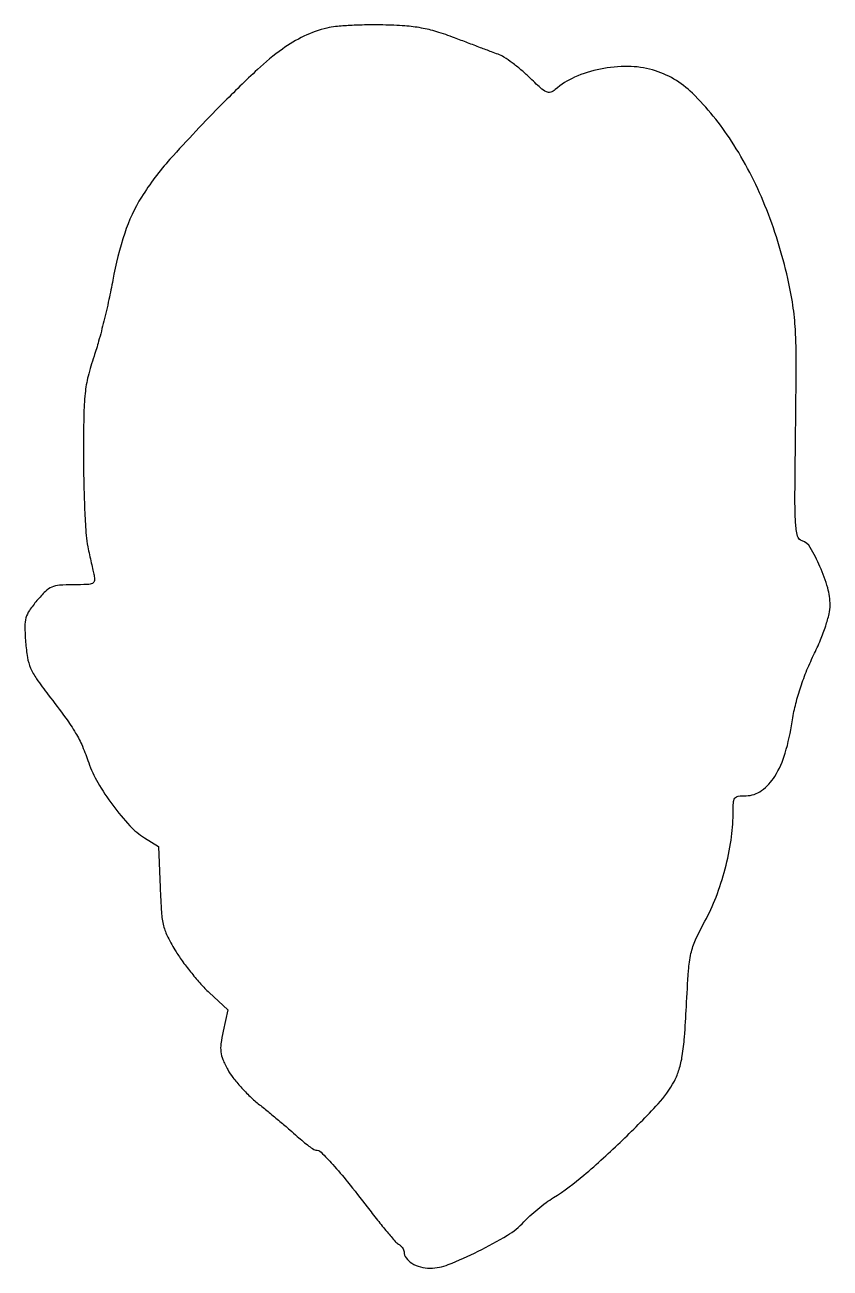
# Model space of a CAD drawing. Extents: x 0 to 191, y 0 to 295.
import ezdxf

# ---------------------------------------------------------------- set-up
doc = ezdxf.new("R2010")
doc.units = 0

msp = doc.modelspace()

# ---------------------------------------------------------------- linework, layer by layer
msp.add_lwpolyline([(71.734467, 293.955734, 0.049991), (66.286755, 292.014784, 0.045969), (61.166541, 288.986932, 0.031671), (55.259726, 284.119467, 0.009792), (47, 276.075987, 0.011268), (34.506971, 262.840352, 0.044461), (27.776219, 253.896685, 0.060197), (23.788843, 245.339037, 0.033903), (20.972354, 234.216167, -0.008881), (20.041475, 229.575965, -0.006617), (18.856122, 224.490048, -0.006692), (17.610544, 219.723385, -0.015068), (16.509938, 216.15421, 0.021277), (15.117404, 211.430914, 0.035254), (14.399735, 207.340254, 0.022204), (14.088416, 202.051321, 0.003966), (14.024446, 192.15421, 0.00534), (14.105918, 185.448021, 0.006198), (14.330656, 179.070299, 0.005566), (14.647566, 173.682406, 0.036346), (15.032536, 171, 0.000355), (15.446604, 169.112136, 0.000321), (15.877329, 167.160938, 0.000321), (16.265275, 165.414201, 0.001028), (16.527142, 164.25, -0.076417), (16.617574, 162.974285, -0.271726), (16.164837, 162.329827, -0.099809), (14.964525, 162.050312, -0.007458), (11.591856, 162, 0.018009), (8.313098, 161.88187, 0.085006), (6.492303, 161.433144, 0.09219), (4.996901, 160.420816, 0.023194), (2.992901, 158.25, 0.023937), (1.186002, 155.879142, 0.084241), (0.380281, 154.146452, 0.07135), (0.123393, 152.097484, 0.01409), (0.293763, 148.38929, 0.023429), (0.734089, 144.766142, 0.059776), (1.482335, 142.232828, 0.05002), (2.888798, 139.697995, 0.012642), (5.676301, 135.88929, -0.006108), (9.808758, 130.395, -0.023809), (12.156438, 126.850783, -0.032666), (13.767981, 123.694846, -0.020414), (15.253689, 119.81832, 0.051918), (17.399977, 115.124975, 0.026742), (20.977475, 109.73686, 0.026536), (25.003081, 104.885651, 0.067981), (28.51685, 101.989586), (31.814092, 99.951779), (32.178737, 90.225889, 0.00842), (32.497504, 84.362793, 0.043046), (33.007745, 81.143618, 0.056683), (34.001815, 78.474148, 0.021439), (35.956951, 75, 0.01956), (37.584561, 72.593034, 0.012215), (39.666603, 69.899936, 0.012255), (41.851803, 67.342453, 0.021722), (43.792033, 65.361485), (48.213547, 61.222971), (47.128762, 56.164792, 0.018052), (46.603853, 53.198797, 0.064288), (46.583327, 51.273931, 0.069621), (47.052347, 49.487526, 0.023636), (48.206217, 47.055732, 0.043021), (49.410298, 45.202939, 0.018516), (51.308905, 42.945647, 0.01816), (53.520116, 40.677323, 0.022877), (55.732224, 38.752425, -0.003974), (58.047553, 36.88666, -0.002968), (60.571333, 34.794462, -0.003), (62.925816, 32.794714, -0.006833), (64.673688, 31.25, 0.010768), (66.104867, 30.005094, 0.014859), (67.445376, 28.954688, 0.011416), (68.592026, 28.149671, 0.148394), (69.085223, 28, -0.198259), (70.346806, 27.479293, -0.013387), (73.087038, 24.602794, -0.014768), (76.631963, 20.435185, -0.005817), (81.273276, 14.5, 0.005114), (83.708089, 11.377386, 0.006964), (85.971316, 8.615091, 0.004792), (87.916333, 6.351871, 0.075923), (88.690316, 5.70031, -0.051471), (89.191302, 5.318646, -0.048419), (89.61528, 4.835393, -0.052009), (89.905252, 4.32832, -0.104261), (90, 3.878881, 0.164169), (90.485324, 2.440592, 0.090325), (91.872064, 1.174965, 0.075637), (93.887275, 0.302393, 0.065149), (96.178571, 0.008608, 0.094846), (100.493086, 0.846061, 0.019591), (107.592095, 4.016445, 0.020765), (114.491603, 7.7921, 0.071576), (118.430429, 11.010961, -0.022913), (119.845131, 12.416754, -0.012577), (121.695481, 14.011271, -0.012515), (123.658784, 15.538424, -0.01952), (125.430429, 16.74275, 0.037753), (132.616556, 22.020454, 0.014567), (141.772875, 30.348538, 0.01308), (150.216116, 38.927211, 0.067143), (154.071344, 44.359506, 0.046021), (155.208358, 47.116697, 0.034705), (155.955226, 50.309722, 0.021842), (156.478247, 54.77044, 0.005642), (156.925287, 62, -0.004863), (157.440226, 70.543618, -0.035932), (158.016563, 74.58194, -0.05395), (159.093319, 77.816108, -0.018625), (161.311393, 82.221574, 0.035643), (163.95821, 87.95616, 0.025789), (166.10331, 94.662016, 0.025947), (167.530026, 101.484486, 0.038586), (168, 107.565376, -0.012505), (168.069652, 110.349827, -0.139832), (168.42315, 111.389042, -0.210613), (169.215608, 111.874787, -0.033697), (171.071429, 112, 0.158932), (174.738057, 113.195691, 0.09591), (177.879803, 116.574173, 0.067928), (180.348934, 122.070399, 0.034047), (182.002821, 129.518609, -0.021438), (182.755549, 133.363943, -0.018844), (183.861888, 137.302245, -0.018164), (185.308926, 141.292811, -0.016561), (187.083259, 145.294884, 0.013683), (188.715126, 148.919173, 0.019272), (189.954104, 152.239308, 0.021683), (190.756938, 155.081817, 0.058042), (191, 157.168589, 0.071038), (190.420754, 161.225055, 0.032094), (188.585666, 166.286236, 0.028038), (186.288649, 170.829972, 0.187079), (184.348682, 172.388462, -0.263871), (183.272508, 173.548503, -0.043722), (182.816505, 176.68129, -0.016129), (182.66413, 182.799681, -0.00128), (182.824978, 199.018386, 0.002219), (182.949607, 214.520315, 0.013822), (182.75868, 222.460625, 0.024389), (182.172289, 228.278548, 0.018694), (180.986477, 234.559362, 0.040075), (175.535844, 251.927638, 0.047779), (167.616677, 267.15056, 0.054387), (158.361441, 278.506202, 0.125398), (148.919562, 284.023069, 0.069046), (143.071809, 284.855659, 0.050733), (136.546972, 284.215325, 0.051649), (130.439334, 282.309874, 0.082656), (125.852453, 279.36625, -0.111718), (124.768469, 278.755672, -0.18505), (123.734899, 278.833853, -0.074106), (122.369529, 279.746858, -0.00845), (119.660057, 282.292551, 0.017092), (117.713978, 284.058685, 0.016402), (115.625523, 285.71321, 0.016581), (113.68945, 287.049214, 0.055262), (112.307604, 287.734629, -0.002153), (110.759613, 288.30733, -0.00048), (108.121609, 289.299126, -0.000499), (105.077279, 290.450495, -0.000482), (102, 291.621229, 0.016919), (97.735378, 293.085138, 0.029643), (94.109217, 293.963158, 0.027264), (90.203463, 294.449094, 0.012004), (85, 294.684753, 0.009488), (81.086752, 294.693657, 0.00955), (77.1845, 294.553893, 0.009404), (73.790714, 294.303288, 0.03748)], format="xyb", close=True)

doc.saveas('drawing.dxf')
